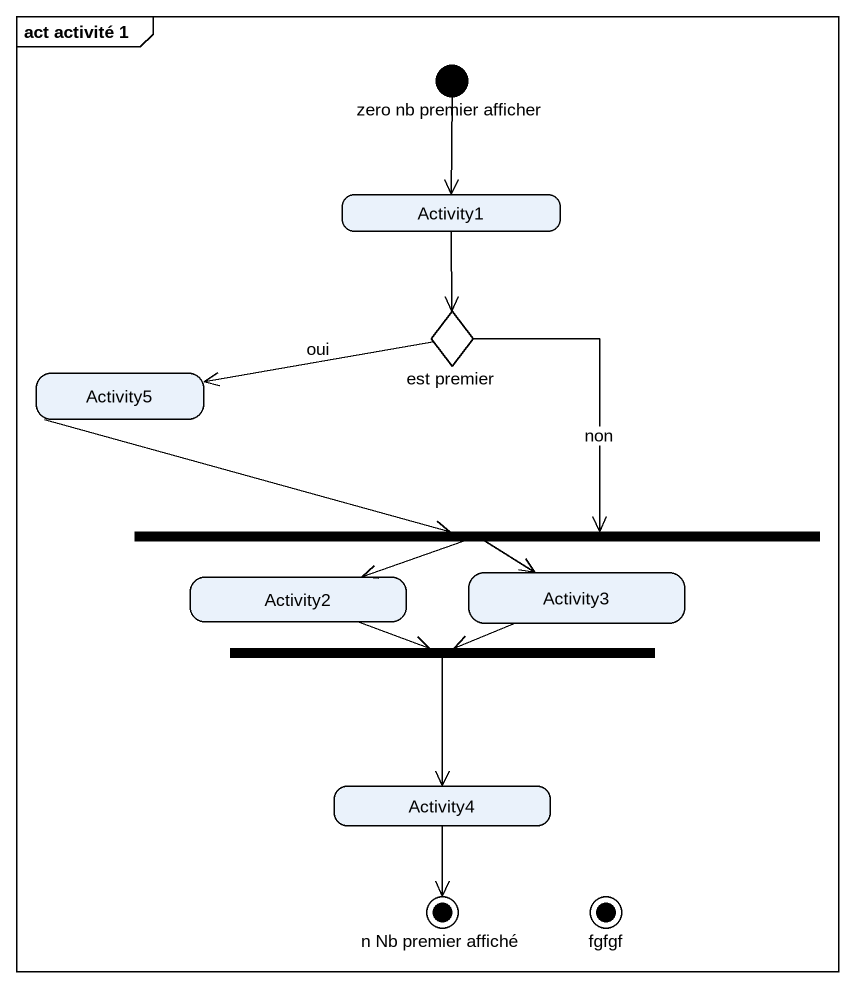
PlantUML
@startuml
mainframe act activité 1
hide empty description
state "zero nb premier afficher" as zero_nb_premier_afficher <<start>>
state Activity1
state "est premier" as est_premier <<choice>>
state Activity5
state fork1 <<fork>>
state Activity2
state Activity3
state fork2 <<join>>
state Activity4
state "n Nb premier affiché" as n_Nb_premier_affiché <<end>>
state fgfgf <<end>>
zero_nb_premier_afficher --> Activity1
Activity1 --> est_premier
est_premier -left-> Activity5 : oui
est_premier --> fork1 : non
Activity5 -right-> fork1
fork1 -left-> Activity2
fork1 --> Activity3
Activity2 -right-> fork2
Activity3 -left-> fork2
fork2 --> Activity4
Activity4 --> n_Nb_premier_affiché
@enduml
